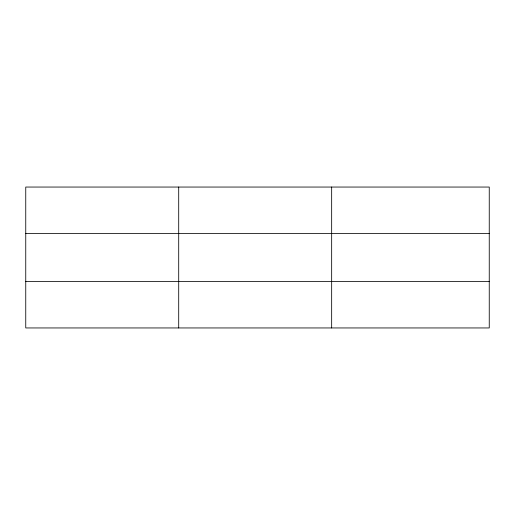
<?xml version="1.0" encoding="UTF-8"?>
<svg xmlns="http://www.w3.org/2000/svg" width="515" height="515" viewBox="0 0 515 515"><rect width="100%" height="100%" fill="white"/><g stroke="black" fill="none" stroke-linecap="round" stroke-linejoin="round"><path stroke-width="0.77" d="M178.705 327.952L178.705 187.048M331.66 327.952L331.66 187.048M489.25 233.546L489.25 187.048L25.75 187.048L25.75 327.952L489.25 327.952L489.25 233.546L25.75 233.546M25.75 281.454L489.25 281.454"/></g></svg>
